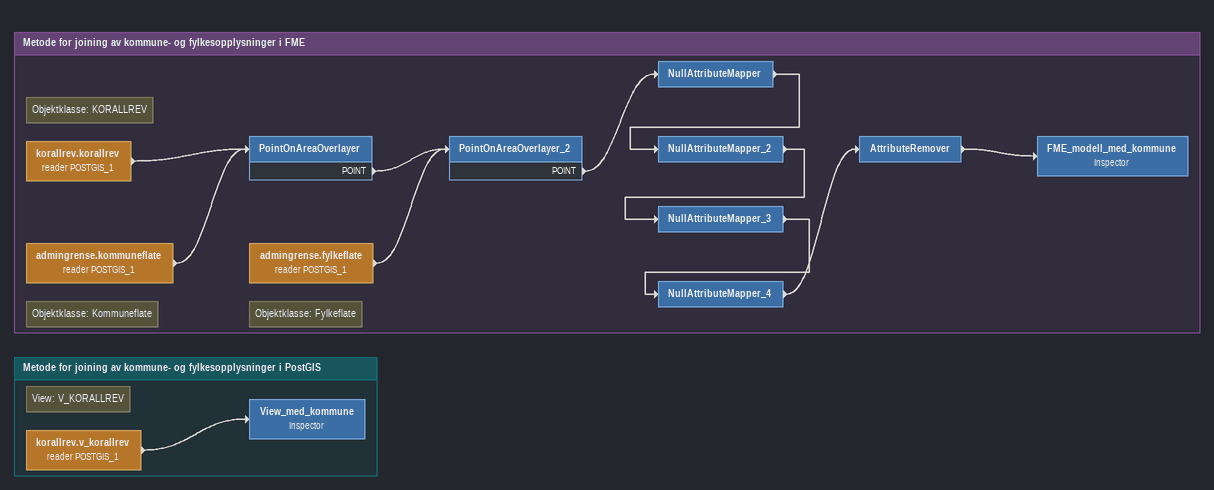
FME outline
Bookmark: Metode for joining av kommune- og fylkesopplysninger i FME
Note: Objektklasse: KORALLREV
korallrev.korallrev (reader POSTGIS_1)
    -> PointOnAreaOverlayer
Note: Objektklasse: Kommuneflate
admingrense.kommuneflate (reader POSTGIS_1)
    -> PointOnAreaOverlayer
PointOnAreaOverlayer
    POINT -> PointOnAreaOverlayer_2
Note: Objektklasse: Fylkeflate
admingrense.fylkeflate (reader POSTGIS_1)
    -> PointOnAreaOverlayer_2
PointOnAreaOverlayer_2
    POINT -> NullAttributeMapper
NullAttributeMapper
    -> NullAttributeMapper_2
NullAttributeMapper_2
    -> NullAttributeMapper_3
NullAttributeMapper_3
    -> NullAttributeMapper_4
NullAttributeMapper_4
    -> AttributeRemover
AttributeRemover
    -> FME_modell_med_kommune
FME_modell_med_kommune: Inspector

Bookmark: Metode for joining av kommune- og fylkesopplysninger i PostGIS
Note: View: V_KORALLREV
korallrev.v_korallrev (reader POSTGIS_1)
    -> View_med_kommune
View_med_kommune: Inspector
